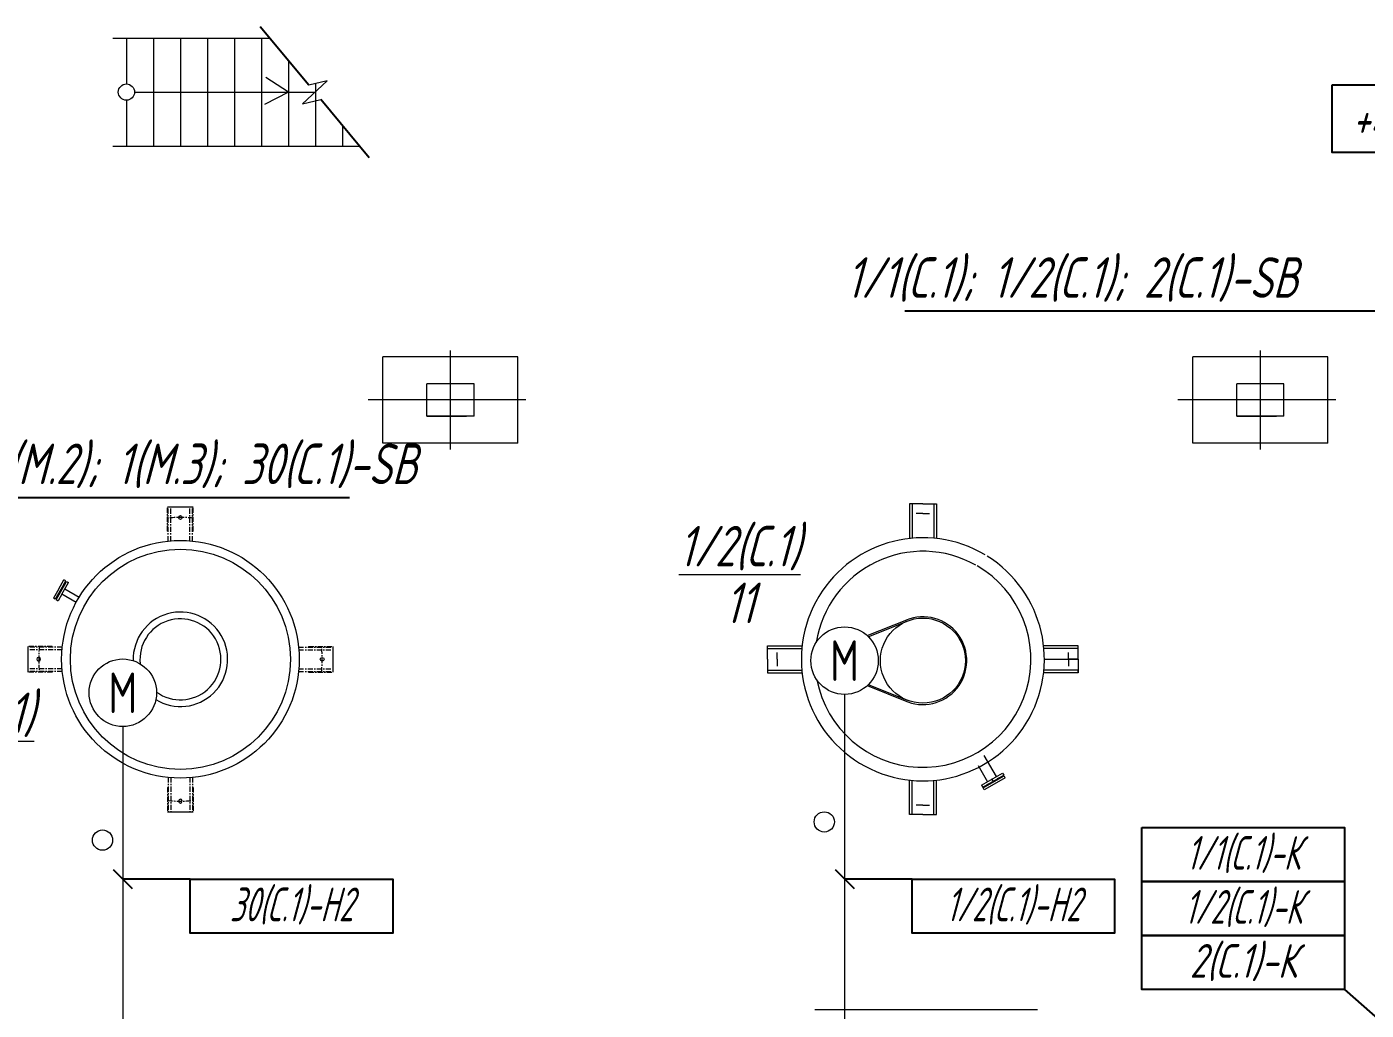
# Model space of a CAD drawing. Header units: millimetres. Extents: x -14296 to 10264, y -13087 to -5602.
# Drawn here: x -2325.8 to -2226.6, y -12788 to -12715.1 of the extents above; entities that cross this region are included whole.
import ezdxf
from ezdxf import colors
from ezdxf.entities.mleader import LeaderData, LeaderLine
from ezdxf.math import Vec2, Vec3

# ---------------------------------------------------------------- set-up
doc = ezdxf.new("R2010")
doc.units = ezdxf.units.MM
doc.linetypes.add('CENTER2', pattern=[1.125, 0.75, -0.125, 0.125, -0.125])
doc.layers.add('АР', color=7, linetype='Continuous')
for name, color, linetype, lineweight in [('КаБель силовой (Вновь)', 1, 'Continuous', 15), ('Линия выноска', 137, 'Continuous', 25), ('Рамка тонкая', 5, 'Continuous', 25), ('Строительный', 251, 'Continuous', 13), ('Текст', 7, 'Continuous', 20), ('Технологическое', 156, 'Continuous', 18), ('ЭлектрооБорудование (Вновь)', 160, 'Continuous', 15)]:
    doc.layers.add(name, color=color, linetype=linetype, lineweight=lineweight)
doc.styles.add('Simplex', font='simplex.shx', dxfattribs={"width": 0.7, "oblique": 15})

# ---------------------------------------------------------------- blocks, each defined once
blk = doc.blocks.new('A$C33DA0663')
at = {"color": 5}
for p, q in [((-4.538, 1.448), (-2.77, 3.216)), ((-2.77, 3.216), (-4.119, 2.855)), ((-4.538, 1.448), (-3.19, 1.809))]:
    blk.add_line(p, q, dxfattribs=at)
at = {"layer": 'АР', "color": 5}
for p, q in [((-7.854, 7.057), (-4.119, 2.855)), ((-3.19, 1.809), (0.546, -2.393))]:
    blk.add_line(p, q, dxfattribs=at)
blk = doc.blocks.new('_None')

msp = doc.modelspace()

# ---------------------------------------------------------------- linework, layer by layer
at = {"layer": 'КаБель силовой (Вновь)'}
for p, q in [((-2265.25744, -12764.57406), (-2265.25744, -12813.77393)), ((-2318.72722, -12766.951), (-2318.72722, -12813.77393))]:
    msp.add_line(p, q, dxfattribs=at)
for centre in [(-2266.75744, -12774.01526), (-2320.22722, -12775.36247)]:
    msp.add_circle(centre, 0.75, dxfattribs=at)
at = {"layer": 'Линия выноска'}
for p, q in [((-2319.43432, -12777.53905), (-2318.02011, -12778.95326)), ((-2265.96454, -12777.53905), (-2264.55033, -12778.95326)), ((-2313.72722, -12778.24615), (-2318.72722, -12778.24615)), ((-2260.25744, -12778.24615), (-2265.25744, -12778.24615)), ((-2228.23142, -12786.42818), (-2219.95744, -12793.71299))]:
    msp.add_line(p, q, dxfattribs=at)
at = {"layer": 'Рамка тонкая'}
for points in [[(-2229.13305, -12719.43728), (-2219.13305, -12719.43728), (-2219.13305, -12724.43728), (-2229.13305, -12724.43728)], [(-2243.23142, -12774.42818), (-2228.23142, -12774.42818), (-2228.23142, -12778.42818), (-2243.23142, -12778.42818)], [(-2313.72722, -12778.24615), (-2298.72722, -12778.24615), (-2298.72722, -12782.24615), (-2313.72722, -12782.24615)], [(-2260.25744, -12778.24615), (-2245.25744, -12778.24615), (-2245.25744, -12782.24615), (-2260.25744, -12782.24615)], [(-2243.23142, -12778.42818), (-2228.23142, -12778.42818), (-2228.23142, -12782.42818), (-2243.23142, -12782.42818)], [(-2243.23142, -12782.42818), (-2228.23142, -12782.42818), (-2228.23142, -12786.42818), (-2243.23142, -12786.42818)]]:
    msp.add_lwpolyline(points, close=True, dxfattribs=at)
at = {"layer": 'Строительный', "ltscale": 0.3}
for p, q in [((-2319.45744, -12715.97393), (-2307.86207, -12715.97393)), ((-2318.45744, -12715.97393), (-2318.45744, -12719.37393)), ((-2316.45744, -12715.97393), (-2316.45744, -12723.97393)), ((-2314.45744, -12715.97393), (-2314.45744, -12723.97393)), ((-2312.45744, -12715.97393), (-2312.45744, -12723.97393)), ((-2310.45744, -12715.97393), (-2310.45744, -12723.97393)), ((-2308.45744, -12715.97393), (-2308.45744, -12723.97393)), ((-2306.45744, -12717.65991), (-2306.45744, -12723.97393)), ((-2306.45744, -12719.97393), (-2308.14176, -12718.89549)), ((-2304.45744, -12719.34356), (-2304.45744, -12723.97393)), ((-2317.85744, -12719.97393), (-2304.45744, -12719.97393)), ((-2306.45744, -12719.97393), (-2308.23356, -12720.89338)), ((-2318.45744, -12720.57393), (-2318.45744, -12723.97393)), ((-2302.45744, -12722.4611), (-2302.45744, -12723.97393)), ((-2319.45744, -12723.97393), (-2301.19705, -12723.97393)), ((-2250.95744, -12787.93821), (-2267.45744, -12787.93821))]:
    msp.add_line(p, q, dxfattribs=at)
at = {"layer": 'Строительный'}
for p, q in [((-2294.45744, -12746.43929), (-2294.45744, -12739.11055)), ((-2234.45744, -12746.43929), (-2234.45744, -12739.11055)), ((-2299.45744, -12745.97393), (-2299.45744, -12739.57393)), ((-2289.45744, -12739.57393), (-2299.45744, -12739.57393)), ((-2289.45744, -12745.97393), (-2289.45744, -12739.57393)), ((-2239.45744, -12745.97393), (-2239.45744, -12739.57393)), ((-2229.45744, -12739.57393), (-2239.45744, -12739.57393)), ((-2229.45744, -12745.97393), (-2229.45744, -12739.57393)), ((-2296.20744, -12743.97393), (-2296.20744, -12741.57393)), ((-2292.75744, -12741.57393), (-2296.20744, -12741.57393)), ((-2292.70744, -12741.57393), (-2295.65744, -12741.57393)), ((-2292.70744, -12743.97393), (-2292.70744, -12741.57393)), ((-2236.20744, -12743.97393), (-2236.20744, -12741.57393)), ((-2232.75744, -12741.57393), (-2236.20744, -12741.57393)), ((-2232.70744, -12741.57393), (-2235.65744, -12741.57393)), ((-2232.70744, -12743.97393), (-2232.70744, -12741.57393)), ((-2288.86814, -12742.77393), (-2300.5579, -12742.77393)), ((-2228.86814, -12742.77393), (-2240.5579, -12742.77393)), ((-2296.20744, -12743.97393), (-2293.25744, -12743.97393)), ((-2292.70744, -12743.97393), (-2296.15744, -12743.97393)), ((-2236.20744, -12743.97393), (-2233.25744, -12743.97393)), ((-2232.70744, -12743.97393), (-2236.15744, -12743.97393)), ((-2289.45744, -12745.97393), (-2299.45744, -12745.97393)), ((-2229.45744, -12745.97393), (-2239.45744, -12745.97393))]:
    msp.add_line(p, q, dxfattribs=at)
at = {"layer": 'Строительный', "ltscale": 0.3}
msp.add_circle((-2318.45744, -12719.97393), 0.6, dxfattribs=at)
at = {"layer": 'Технологическое', "linetype": 'CENTER2', "ltscale": 0.5}
for p, q in [((-2315.40744, -12752.47393), (-2315.40744, -12750.67393)), ((-2315.35744, -12753.22008), (-2315.35744, -12750.67393)), ((-2315.15744, -12753.22008), (-2315.15744, -12750.67393)), ((-2313.75744, -12753.22008), (-2313.75744, -12750.67393)), ((-2313.55744, -12753.22008), (-2313.55744, -12750.67393)), ((-2313.50744, -12752.47393), (-2313.50744, -12750.67393)), ((-2323.95744, -12761.02393), (-2325.75744, -12761.02393)), ((-2323.21129, -12761.07393), (-2325.75744, -12761.07393)), ((-2305.70358, -12761.07393), (-2303.15744, -12761.07393)), ((-2304.95744, -12761.02393), (-2303.15744, -12761.02393)), ((-2323.21129, -12761.27393), (-2325.75744, -12761.27393)), ((-2305.70358, -12761.27393), (-2303.15744, -12761.27393)), ((-2323.21129, -12762.67393), (-2325.75744, -12762.67393)), ((-2323.21129, -12762.87393), (-2325.75744, -12762.87393)), ((-2323.95744, -12762.92393), (-2325.75744, -12762.92393)), ((-2305.70358, -12762.67393), (-2303.15744, -12762.67393)), ((-2305.70358, -12762.87393), (-2303.15744, -12762.87393)), ((-2304.95744, -12762.92393), (-2303.15744, -12762.92393)), ((-2315.35744, -12770.72779), (-2315.35744, -12773.27393)), ((-2315.15744, -12770.72779), (-2315.15744, -12773.27393)), ((-2313.75744, -12770.72779), (-2313.75744, -12773.27393)), ((-2313.55744, -12770.72779), (-2313.55744, -12773.27393)), ((-2315.40744, -12771.47393), (-2315.40744, -12773.27393)), ((-2313.50744, -12771.47393), (-2313.50744, -12773.27393))]:
    msp.add_line(p, q, dxfattribs=at)
at = {"layer": 'Технологическое'}
for p, q in [((-2315.40744, -12750.67393), (-2313.50744, -12750.67393)), ((-2315.40744, -12752.47393), (-2315.35744, -12752.47393)), ((-2313.55744, -12752.47393), (-2313.50744, -12752.47393)), ((-2313.55744, -12752.47393), (-2313.50744, -12752.47393)), ((-2263.57758, -12760.22255), (-2260.64693, -12759.04956)), ((-2263.49771, -12760.29829), (-2260.60977, -12759.1424)), ((-2325.75744, -12761.02393), (-2325.75744, -12762.92393)), ((-2323.95744, -12761.02393), (-2323.95744, -12761.07393)), ((-2304.95744, -12761.02393), (-2304.95744, -12761.07393)), ((-2303.15744, -12761.02393), (-2303.15744, -12762.92393)), ((-2323.95744, -12762.87393), (-2323.95744, -12762.92393)), ((-2304.95744, -12762.87393), (-2304.95744, -12762.92393)), ((-2263.57758, -12763.92557), (-2260.64693, -12765.09856)), ((-2263.49771, -12763.84983), (-2260.60977, -12765.00572)), ((-2254.00299, -12770.66132), (-2254.90999, -12769.09034)), ((-2255.35144, -12769.84572), (-2254.66117, -12771.04132)), ((-2255.1115, -12771.30132), (-2253.55265, -12770.40132)), ((-2255.0265, -12771.44854), (-2253.46765, -12770.54854)), ((-2254.9965, -12771.5005), (-2253.43765, -12770.6005)), ((-2254.76035, -12771.32952), (-2253.7038, -12770.71952)), ((-2253.35265, -12770.74773), (-2254.34858, -12771.32273)), ((-2254.22208, -12771.04184), (-2254.34208, -12770.83399)), ((-2253.92232, -12770.81104), (-2253.77509, -12770.72604)), ((-2253.74509, -12770.778), (-2253.76009, -12770.75202)), ((-2253.69282, -12770.67854), (-2253.7038, -12770.71952)), ((-2253.55265, -12770.40132), (-2253.46765, -12770.54854)), ((-2253.35265, -12770.74773), (-2253.43765, -12770.6005)), ((-2315.40744, -12771.47393), (-2315.35744, -12771.47393)), ((-2313.55744, -12771.47393), (-2313.50744, -12771.47393)), ((-2255.1115, -12771.30132), (-2255.0265, -12771.44854)), ((-2254.9115, -12771.64773), (-2254.9965, -12771.5005)), ((-2254.34858, -12771.32273), (-2254.9115, -12771.64773)), ((-2254.80133, -12771.31854), (-2254.76035, -12771.32952)), ((-2254.57184, -12771.18604), (-2254.71906, -12771.27104)), ((-2254.68906, -12771.323), (-2254.70406, -12771.29702)), ((-2315.40744, -12773.27393), (-2313.50744, -12773.27393))]:
    msp.add_line(p, q, dxfattribs=at)
at = {"layer": 'Технологическое', "ltscale": 0.6}
for p, q in [((-2259.45744, -12750.47393), (-2260.45744, -12750.47393)), ((-2260.45744, -12750.47393), (-2260.45744, -12753.03393)), ((-2260.25744, -12750.47393), (-2260.25744, -12753.01393)), ((-2259.45744, -12751.17393), (-2259.95744, -12751.17393)), ((-2259.45744, -12750.47393), (-2258.45744, -12750.47393)), ((-2259.45744, -12751.17393), (-2258.95744, -12751.17393)), ((-2258.65744, -12750.47393), (-2258.65744, -12753.01393)), ((-2258.45744, -12750.47393), (-2258.45744, -12753.03393)), ((-2270.95744, -12761.97393), (-2270.95744, -12760.97393)), ((-2270.95744, -12760.97393), (-2268.39744, -12760.97393)), ((-2270.95744, -12761.97393), (-2270.95744, -12760.97393)), ((-2270.95744, -12760.97393), (-2268.39744, -12760.97393)), ((-2270.95744, -12761.17393), (-2268.41744, -12761.17393)), ((-2270.95744, -12761.17393), (-2268.41744, -12761.17393)), ((-2247.95744, -12760.97393), (-2250.51744, -12760.97393)), ((-2247.95744, -12761.17393), (-2250.49744, -12761.17393)), ((-2247.95744, -12761.97393), (-2247.95744, -12760.97393)), ((-2270.95744, -12761.97393), (-2270.95744, -12762.97393)), ((-2270.95744, -12761.97393), (-2270.95744, -12762.97393)), ((-2270.25744, -12761.97393), (-2270.25744, -12761.47393)), ((-2270.25744, -12761.97393), (-2270.25744, -12761.47393)), ((-2270.25744, -12761.97393), (-2270.25744, -12762.47393)), ((-2270.25744, -12761.97393), (-2270.25744, -12762.47393)), ((-2250.45744, -12761.97393), (-2247.95744, -12761.97393)), ((-2250.45744, -12761.97393), (-2247.95744, -12761.97393)), ((-2248.65744, -12761.97393), (-2248.65744, -12761.47393)), ((-2247.95744, -12761.97393), (-2248.65744, -12761.97393)), ((-2248.65744, -12761.97393), (-2248.65744, -12762.47393)), ((-2247.95744, -12761.97393), (-2247.95744, -12762.97393)), ((-2270.95744, -12762.77393), (-2268.41744, -12762.77393)), ((-2270.95744, -12762.77393), (-2268.41744, -12762.77393)), ((-2270.95744, -12762.97393), (-2268.39744, -12762.97393)), ((-2270.95744, -12762.97393), (-2268.39744, -12762.97393)), ((-2247.95744, -12762.97393), (-2250.51744, -12762.97393)), ((-2247.95744, -12762.77393), (-2250.49744, -12762.77393)), ((-2247.95744, -12762.97393), (-2247.95744, -12762.77393)), ((-2260.45744, -12773.47393), (-2260.45744, -12770.91393)), ((-2260.45744, -12773.47393), (-2260.45744, -12770.91393)), ((-2260.25744, -12773.47393), (-2260.25744, -12770.93393)), ((-2260.25744, -12773.47393), (-2260.25744, -12770.93393)), ((-2258.65744, -12773.47393), (-2258.65744, -12770.93393)), ((-2258.65744, -12773.47393), (-2258.65744, -12770.93393)), ((-2258.45744, -12773.47393), (-2258.45744, -12770.91393)), ((-2258.45744, -12773.47393), (-2258.45744, -12770.91393)), ((-2259.45744, -12772.77393), (-2259.95744, -12772.77393)), ((-2259.45744, -12772.77393), (-2259.95744, -12772.77393)), ((-2259.45744, -12772.77393), (-2258.95744, -12772.77393)), ((-2259.45744, -12772.77393), (-2258.95744, -12772.77393)), ((-2259.45744, -12773.47393), (-2260.45744, -12773.47393)), ((-2259.45744, -12773.47393), (-2260.45744, -12773.47393)), ((-2259.45744, -12773.47393), (-2258.45744, -12773.47393)), ((-2259.45744, -12773.47393), (-2258.45744, -12773.47393))]:
    msp.add_line(p, q, dxfattribs=at)
at = {"layer": 'Технологическое', "ltscale": 0.3}
for p, q in [((-2323.47666, -12756.76668), (-2323.08731, -12756.0923)), ((-2323.14294, -12756.51368), (-2322.94657, -12756.17356)), ((-2322.94657, -12756.17356), (-2323.08731, -12756.0923)), ((-2323.03013, -12756.45371), (-2322.88793, -12756.20742)), ((-2322.88793, -12756.20742), (-2322.74719, -12756.28867)), ((-2323.47666, -12756.76668), (-2323.86601, -12757.44106)), ((-2323.14294, -12756.51368), (-2323.72527, -12757.52231)), ((-2323.03343, -12756.45943), (-2323.66663, -12757.55617)), ((-2323.10775, -12756.53399), (-2323.53096, -12757.26701)), ((-2323.49372, -12757.20251), (-2323.52891, -12757.18219)), ((-2323.24488, -12757.1507), (-2323.52589, -12757.63743)), ((-2323.24488, -12757.1507), (-2322.74719, -12756.28867)), ((-2322.18449, -12757.76292), (-2323.24488, -12757.1507)), ((-2323.10775, -12756.53399), (-2323.14294, -12756.51368)), ((-2323.10775, -12756.53399), (-2323.07051, -12756.46949)), ((-2323.03343, -12756.45943), (-2323.07051, -12756.46949)), ((-2323.03343, -12756.45943), (-2323.03013, -12756.45371)), ((-2321.96781, -12757.38761), (-2323.0282, -12756.7754)), ((-2323.72527, -12757.52231), (-2323.86601, -12757.44106)), ((-2323.66663, -12757.55617), (-2323.52589, -12757.63743)), ((-2323.52113, -12757.30415), (-2323.53096, -12757.26701))]:
    msp.add_line(p, q, dxfattribs=at)
at = {"layer": 'Технологическое'}
for centre, radius in [((-2314.45744, -12761.97393), 8.8), ((-2314.45744, -12761.97393), 8.15), ((-2259.45744, -12762.07406), 3.15)]:
    msp.add_circle(centre, radius, dxfattribs=at)
at = {"layer": 'Технологическое', "linetype": 'CENTER2', "ltscale": 0.5}
for start, end in [(84.8089974, 95.1910026), (174.8089974, 185.1910026), (354.8089974, 5.1910026), (264.8089974, 275.1910026)]:
    msp.add_arc((-2314.45744, -12761.97393), 10.5, start, end, dxfattribs=at)
at = {"layer": 'Технологическое', "ltscale": 0.6}
for centre, radius, start, end in [((-2259.45744, -12761.97393), 9, 59.2188869, 58.0218925), ((-2259.45744, -12761.97393), 8, 60.6375073, 170.9756983), ((-2259.45655, -12761.97176), 8.00129, 191.0164371, 59.9146656)]:
    msp.add_arc(centre, radius, start, end, dxfattribs=at)
at = {"layer": 'Технологическое'}
for centre, radius, start, end in [((-2314.45744, -12761.97393), 3.5, 238.6187811, 181.6206049), ((-2314.45744, -12761.97393), 3, 233.8337692, 186.4056169), ((-2259.45744, -12762.07406), 3.25, 245.1940385, 112.1583121)]:
    msp.add_arc(centre, radius, start, end, dxfattribs=at)
for points in [[(-2314.60019, -12751.47393), (-2314.59306, -12751.65811), (-2314.33122, -12751.67076), (-2314.31973, -12751.47393), (-2314.33122, -12751.27718), (-2314.59306, -12751.28976), (-2314.60019, -12751.47393)], [(-2324.95744, -12761.83118), (-2324.77326, -12761.83831), (-2324.7606, -12762.10015), (-2324.95744, -12762.11164), (-2325.15419, -12762.10015), (-2325.14161, -12761.83831), (-2324.95744, -12761.83118)], [(-2303.95744, -12761.83118), (-2304.14161, -12761.83831), (-2304.15427, -12762.10015), (-2303.95744, -12762.11164), (-2303.76068, -12762.10015), (-2303.77326, -12761.83831), (-2303.95744, -12761.83118)], [(-2314.60019, -12772.47393), (-2314.59306, -12772.28976), (-2314.33122, -12772.2771), (-2314.31973, -12772.47393), (-2314.33122, -12772.67068), (-2314.59306, -12772.65811), (-2314.60019, -12772.47393)]]:
    msp.add_open_spline(points, degree=3, knots=[0, 0, 0, 0, 1, 1, 1, 2, 2, 2, 2], dxfattribs=at)
at = {"layer": 'ЭлектрооБорудование (Вновь)'}
for centre in [(-2265.25744, -12762.07406), (-2318.72722, -12764.451)]:
    msp.add_circle(centre, 2.5, dxfattribs=at)

# ---------------------------------------------------------------- block references
at = {"layer": 'Строительный', "rotation": 178.1650490492904}
msp.add_blockref('A$C33DA0663', (-2308.08743, -12717.54978), dxfattribs=at)

# ---------------------------------------------------------------- texts
at = {"layer": 'Текст', "attachment_point": 5, "style": 'Simplex'}
for s, insert, char_height, width in [('{\\W0.6;+4.200}', (-2224.13305, -12721.93728), 3, 10), ('\\A1;\\S1\\/2(С.1)/11;', (-2273.03211, -12755.69375), 3, 4.9055162), ('\\A1;\\S30(С.1)/7,5;', (-2329.22288, -12768.03367), 3, 4.9055162), ('{\\W0.6;1/1(С.1)-К}', (-2235.73142, -12776.42818), 2.5, 15), ('{\\W0.6;30(С.1)-Н2}', (-2306.22722, -12780.24615), 2.5, 15), ('{\\W0.6;1/2(С.1)-Н2}', (-2252.75744, -12780.24615), 2.5, 15), ('{\\W0.6;1/2(С.1)-К}', (-2235.73142, -12780.42818), 2.5, 15), ('2(С.1)-К', (-2235.73142, -12784.42818), 2.5, 15)]:
    msp.add_mtext(s, dxfattribs=dict(at, insert=insert, char_height=char_height, width=width))
at = {"layer": 'ЭлектрооБорудование (Вновь)', "char_height": 3, "width": 6.7817159, "attachment_point": 5, "style": 'Simplex'}
for insert in [(-2265.25744, -12762.07406), (-2318.72722, -12764.451)]:
    msp.add_mtext('{\\Q0;М}', dxfattribs=dict(at, insert=insert))

# ---------------------------------------------------------------- leaders
at = {"layer": 'Линия выноска'}
ml = msp.add_multileader_mtext('Standard', dxfattribs=at)
ml.set_content('1/1(С.1); 1/2(С.1); 2(С.1)-SB', color=2, style='Simplex')
ml.set_leader_properties()
ml.set_arrow_properties(name='NONE')
ml.build(insert=Vec2(0, 0))
ml.multileader.update_dxf_attribs({"text_left_attachment_type": 6, "text_right_attachment_type": 6, "dogleg_length": 0})
ctx = ml.context
ctx.base_point, ctx.char_height, ctx.plane_origin = Vec3(-2274.48141, -12736.20656), 3, Vec3(-2229.41273, -12775.69193)
ctx.left_attachment, ctx.right_attachment, ctx.text_align_type = 6, 6, 1
notes = []
notes.append((ctx, [(0, (1, 1, 0), (-2222.33068, -12736.20656), (-1, 0), 0, [(2, [(-2215.95744, -12777.97393), (-2219.95744, -12777.97393), (-2223.95744, -12777.97393)], 0, [])])]))
ctx.mtext.insert, ctx.mtext.alignment, ctx.mtext.flow_direction = Vec3(-2248.40604, -12732.20656), 2, 5
ml = msp.add_multileader_mtext('Standard', dxfattribs=at)
ml.set_content('1(М.1); 1(М.2); 1(М.3); 30(С.1)-SB', color=2, style='Simplex')
ml.set_leader_properties()
ml.set_arrow_properties(name='NONE')
ml.build(insert=Vec2(0, 0))
ml.multileader.update_dxf_attribs({"text_left_attachment_type": 6, "text_right_attachment_type": 6, "dogleg_length": 0})
ctx = ml.context
ctx.base_point, ctx.char_height, ctx.plane_origin = Vec3(-2347.31193, -12750.00144), 3, Vec3(-2384.08566, -12832.91633)
ctx.left_attachment, ctx.right_attachment, ctx.text_align_type = 6, 6, 1
notes.append((ctx, [(1, (1, 1, 0), (-2347.31193, -12750.00144), (1, 0), 0, [(3, [(-2354.45744, -12779.97393), (-2358.45744, -12779.97393), (-2362.45744, -12779.97393), (-2366.45744, -12779.97393)], 0, [])])]))
ctx.mtext.insert, ctx.mtext.alignment, ctx.mtext.flow_direction = Vec3(-2317.08656, -12746.00144), 2, 5
for ctx, leaders in notes:
    for number, flags, end, landing, length, lines in leaders:
        leader = LeaderData()
        leader.index, (leader.has_last_leader_line, leader.has_dogleg_vector, leader.attachment_direction) = number, flags
        leader.last_leader_point, leader.dogleg_vector, leader.dogleg_length = Vec3(end), Vec3(landing), length
        for number, points, colour, breaks in lines:
            line = LeaderLine()
            line.index, line.vertices, line.color, line.breaks = number, Vec3.list(points), colors.encode_raw_color(colour), breaks
            leader.lines.append(line)
        ctx.leaders.append(leader)

doc.saveas('drawing.dxf')
